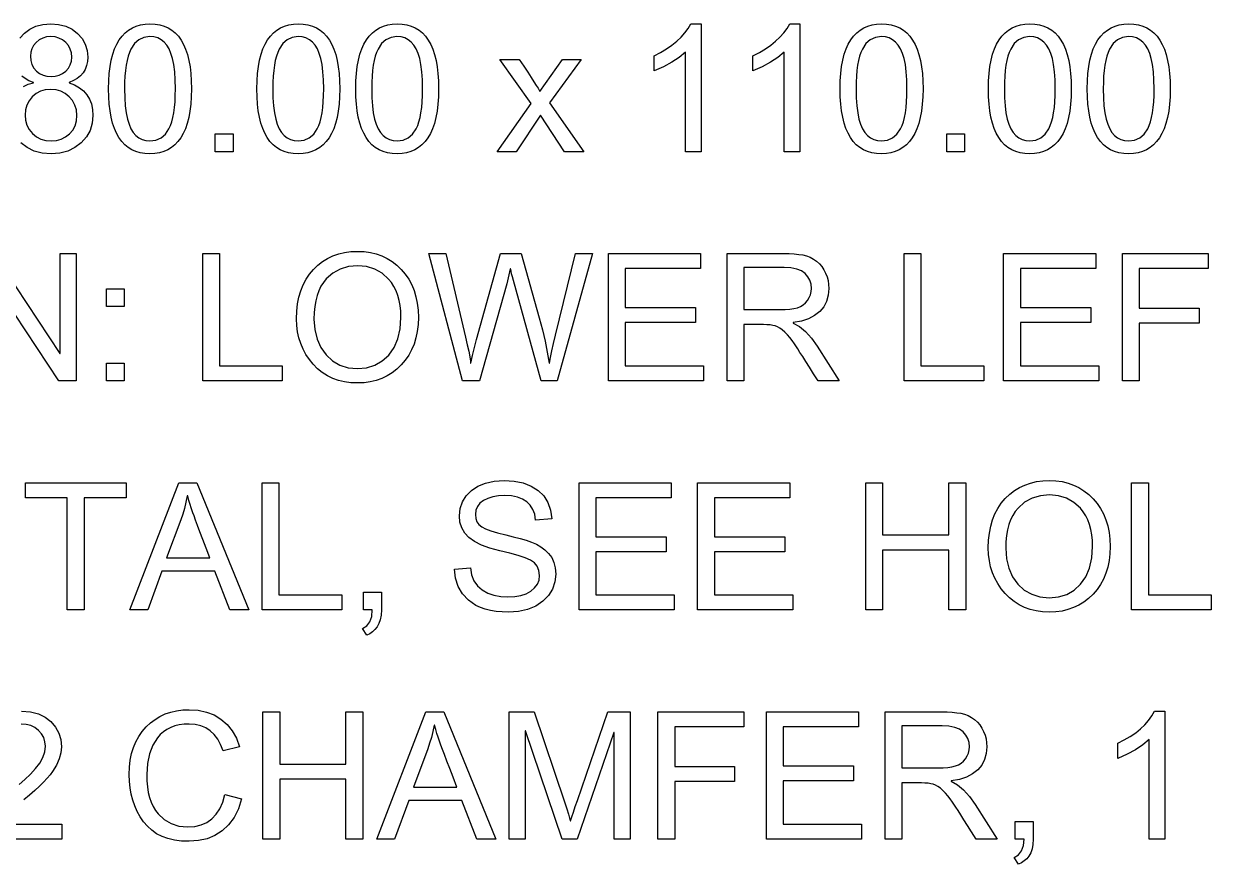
# Model space of a CAD drawing. Header units: millimetres. Extents: x 0 to 180, y 0 to 190.
# Drawn here: x 43.18 to 89.83, y 121.01 to 154.02 of the extents above; entities that cross this region are included whole.
import ezdxf

# ---------------------------------------------------------------- set-up
doc = ezdxf.new("R2010")
doc.units = ezdxf.units.MM
doc.layers.add('TEXT', color=7, linetype='CONTINUOUS')

msp = doc.modelspace()

# ---------------------------------------------------------------- linework, layer by layer
at = {"layer": 'TEXT'}
for points in [[(43.026, 153.457), (43.199, 153.654), (43.412, 153.816), (43.656, 153.931), (43.931, 154.001), (44.236, 154.024), (44.546, 154), (44.825, 153.928), (45.072, 153.809), (45.288, 153.642), (45.464, 153.441), (45.589, 153.22), (45.664, 152.979), (45.689, 152.718), (45.677, 152.541), (45.643, 152.379), (45.586, 152.232), (45.506, 152.099), (45.403, 151.982), (45.276, 151.879), (45.128, 151.791), (44.956, 151.718), (44.956, 151.705)], [(48.134, 154.024), (48.332, 154.014), (48.516, 153.984), (48.688, 153.934), (48.848, 153.864), (48.994, 153.774), (49.128, 153.664), (49.249, 153.534), (49.357, 153.384), (49.453, 153.215), (49.535, 153.025), (49.605, 152.815), (49.663, 152.585), (49.707, 152.335), (49.739, 152.065), (49.758, 151.776), (49.765, 151.466), (49.758, 151.153), (49.738, 150.861), (49.705, 150.59), (49.659, 150.339), (49.6, 150.109), (49.528, 149.9), (49.442, 149.712), (49.343, 149.544), (49.232, 149.397), (49.11, 149.269), (48.976, 149.161), (48.831, 149.072), (48.674, 149.003), (48.505, 148.954), (48.326, 148.925), (48.134, 148.915), (47.937, 148.925), (47.753, 148.955), (47.581, 149.004), (47.423, 149.074), (47.276, 149.164), (47.143, 149.273), (47.022, 149.403), (46.914, 149.553), (46.819, 149.722), (46.736, 149.911), (46.666, 150.121), (46.609, 150.35), (46.565, 150.599), (46.533, 150.868), (46.514, 151.157), (46.508, 151.466), (46.514, 151.779), (46.534, 152.071), (46.567, 152.343), (46.613, 152.594), (46.672, 152.824), (46.744, 153.034), (46.83, 153.223), (46.929, 153.391), (47.04, 153.539), (47.162, 153.668), (47.296, 153.777), (47.441, 153.866), (47.597, 153.935), (47.765, 153.984), (47.944, 154.014), (48.134, 154.024)], [(53.96, 154.024), (54.157, 154.014), (54.342, 153.984), (54.514, 153.934), (54.673, 153.864), (54.819, 153.774), (54.953, 153.664), (55.074, 153.534), (55.182, 153.384), (55.278, 153.215), (55.361, 153.025), (55.431, 152.815), (55.488, 152.585), (55.533, 152.335), (55.565, 152.065), (55.584, 151.776), (55.59, 151.466), (55.583, 151.153), (55.564, 150.861), (55.531, 150.59), (55.485, 150.339), (55.426, 150.109), (55.353, 149.9), (55.268, 149.712), (55.169, 149.544), (55.058, 149.397), (54.935, 149.269), (54.801, 149.161), (54.656, 149.072), (54.499, 149.003), (54.331, 148.954), (54.151, 148.925), (53.96, 148.915), (53.763, 148.925), (53.578, 148.955), (53.407, 149.004), (53.248, 149.074), (53.102, 149.164), (52.968, 149.273), (52.848, 149.403), (52.74, 149.553), (52.644, 149.722), (52.562, 149.911), (52.492, 150.121), (52.435, 150.35), (52.39, 150.599), (52.358, 150.868), (52.339, 151.157), (52.333, 151.466), (52.339, 151.779), (52.359, 152.071), (52.392, 152.343), (52.438, 152.594), (52.497, 152.824), (52.57, 153.034), (52.655, 153.223), (52.754, 153.391), (52.865, 153.539), (52.987, 153.668), (53.121, 153.777), (53.266, 153.866), (53.422, 153.935), (53.59, 153.984), (53.769, 154.014), (53.96, 154.024)], [(57.844, 154.024), (58.042, 154.014), (58.227, 153.984), (58.399, 153.934), (58.558, 153.864), (58.704, 153.774), (58.838, 153.664), (58.959, 153.534), (59.067, 153.384), (59.163, 153.215), (59.246, 153.025), (59.316, 152.815), (59.373, 152.585), (59.417, 152.335), (59.449, 152.065), (59.468, 151.776), (59.475, 151.466), (59.468, 151.153), (59.448, 150.861), (59.416, 150.59), (59.369, 150.339), (59.31, 150.109), (59.238, 149.9), (59.152, 149.712), (59.054, 149.544), (58.943, 149.397), (58.82, 149.269), (58.686, 149.161), (58.541, 149.072), (58.384, 149.003), (58.215, 148.954), (58.036, 148.925), (57.844, 148.915), (57.647, 148.925), (57.463, 148.955), (57.292, 149.004), (57.133, 149.074), (56.987, 149.164), (56.853, 149.273), (56.732, 149.403), (56.624, 149.553), (56.529, 149.722), (56.446, 149.911), (56.376, 150.121), (56.319, 150.35), (56.275, 150.599), (56.243, 150.868), (56.224, 151.157), (56.218, 151.466), (56.224, 151.779), (56.244, 152.071), (56.277, 152.343), (56.323, 152.594), (56.382, 152.824), (56.455, 153.034), (56.54, 153.223), (56.639, 153.391), (56.75, 153.539), (56.872, 153.668), (57.006, 153.777), (57.151, 153.866), (57.307, 153.935), (57.475, 153.984), (57.654, 154.014), (57.844, 154.024)], [(69.782, 149), (69.168, 149), (69.168, 152.912), (68.918, 152.702), (68.63, 152.509), (68.303, 152.332), (67.937, 152.172), (67.937, 152.765), (68.191, 152.896), (68.425, 153.035), (68.637, 153.181), (68.828, 153.334), (68.999, 153.495), (69.148, 153.664), (69.276, 153.84), (69.383, 154.024), (69.782, 154.024), (69.782, 149)], [(73.666, 149), (73.053, 149), (73.053, 152.912), (72.803, 152.702), (72.514, 152.509), (72.187, 152.332), (71.821, 152.172), (71.821, 152.765), (72.076, 152.896), (72.309, 153.035), (72.522, 153.181), (72.713, 153.334), (72.883, 153.495), (73.032, 153.664), (73.16, 153.84), (73.267, 154.024), (73.666, 154.024), (73.666, 149)], [(76.872, 154.024), (77.07, 154.014), (77.255, 153.984), (77.426, 153.934), (77.586, 153.864), (77.732, 153.774), (77.866, 153.664), (77.987, 153.534), (78.095, 153.384), (78.191, 153.215), (78.273, 153.025), (78.344, 152.815), (78.401, 152.585), (78.445, 152.335), (78.477, 152.065), (78.496, 151.776), (78.503, 151.466), (78.496, 151.153), (78.476, 150.861), (78.443, 150.59), (78.397, 150.339), (78.338, 150.109), (78.266, 149.9), (78.18, 149.712), (78.082, 149.544), (77.97, 149.397), (77.848, 149.269), (77.714, 149.161), (77.569, 149.072), (77.412, 149.003), (77.243, 148.954), (77.064, 148.925), (76.872, 148.915), (76.675, 148.925), (76.491, 148.955), (76.32, 149.004), (76.161, 149.074), (76.015, 149.164), (75.881, 149.273), (75.76, 149.403), (75.652, 149.553), (75.557, 149.722), (75.474, 149.911), (75.404, 150.121), (75.347, 150.35), (75.303, 150.599), (75.271, 150.868), (75.252, 151.157), (75.246, 151.466), (75.252, 151.779), (75.272, 152.071), (75.305, 152.343), (75.351, 152.594), (75.41, 152.824), (75.482, 153.034), (75.568, 153.223), (75.667, 153.391), (75.778, 153.539), (75.9, 153.668), (76.034, 153.777), (76.179, 153.866), (76.335, 153.935), (76.503, 153.984), (76.682, 154.014), (76.872, 154.024)], [(82.698, 154.024), (82.895, 154.014), (83.08, 153.984), (83.252, 153.934), (83.411, 153.864), (83.558, 153.774), (83.691, 153.664), (83.812, 153.534), (83.921, 153.384), (84.016, 153.215), (84.099, 153.025), (84.169, 152.815), (84.226, 152.585), (84.271, 152.335), (84.303, 152.065), (84.322, 151.776), (84.328, 151.466), (84.322, 151.153), (84.302, 150.861), (84.269, 150.59), (84.223, 150.339), (84.164, 150.109), (84.091, 149.9), (84.006, 149.712), (83.907, 149.544), (83.796, 149.397), (83.673, 149.269), (83.539, 149.161), (83.394, 149.072), (83.237, 149.003), (83.069, 148.954), (82.889, 148.925), (82.698, 148.915), (82.501, 148.925), (82.317, 148.955), (82.145, 149.004), (81.986, 149.074), (81.84, 149.164), (81.706, 149.273), (81.586, 149.403), (81.478, 149.553), (81.382, 149.722), (81.3, 149.911), (81.23, 150.121), (81.173, 150.35), (81.128, 150.599), (81.096, 150.868), (81.077, 151.157), (81.071, 151.466), (81.078, 151.779), (81.097, 152.071), (81.13, 152.343), (81.176, 152.594), (81.235, 152.824), (81.308, 153.034), (81.393, 153.223), (81.492, 153.391), (81.603, 153.539), (81.725, 153.668), (81.859, 153.777), (82.004, 153.866), (82.161, 153.935), (82.328, 153.984), (82.507, 154.014), (82.698, 154.024)], [(86.583, 154.024), (86.78, 154.014), (86.965, 153.984), (87.137, 153.934), (87.296, 153.864), (87.442, 153.774), (87.576, 153.664), (87.697, 153.534), (87.805, 153.384), (87.901, 153.215), (87.984, 153.025), (88.054, 152.815), (88.111, 152.585), (88.156, 152.335), (88.187, 152.065), (88.206, 151.776), (88.213, 151.466), (88.206, 151.153), (88.186, 150.861), (88.154, 150.59), (88.108, 150.339), (88.048, 150.109), (87.976, 149.9), (87.89, 149.712), (87.792, 149.544), (87.681, 149.397), (87.558, 149.269), (87.424, 149.161), (87.279, 149.072), (87.122, 149.003), (86.954, 148.954), (86.774, 148.925), (86.583, 148.915), (86.386, 148.925), (86.201, 148.955), (86.03, 149.004), (85.871, 149.074), (85.725, 149.164), (85.591, 149.273), (85.47, 149.403), (85.362, 149.553), (85.267, 149.722), (85.184, 149.911), (85.115, 150.121), (85.057, 150.35), (85.013, 150.599), (84.981, 150.868), (84.962, 151.157), (84.956, 151.466), (84.962, 151.779), (84.982, 152.071), (85.015, 152.343), (85.061, 152.594), (85.12, 152.824), (85.193, 153.034), (85.278, 153.223), (85.377, 153.391), (85.488, 153.539), (85.61, 153.668), (85.744, 153.777), (85.889, 153.866), (86.045, 153.935), (86.213, 153.984), (86.392, 154.014), (86.583, 154.024)], [(44.25, 151.947), (44.415, 151.961), (44.566, 152.002), (44.704, 152.071), (44.828, 152.167), (44.93, 152.284), (45.003, 152.414), (45.047, 152.559), (45.061, 152.718), (45.047, 152.88), (45.002, 153.029), (44.928, 153.165), (44.824, 153.287), (44.699, 153.389), (44.56, 153.461), (44.408, 153.505), (44.243, 153.519), (44.075, 153.505), (43.922, 153.462), (43.785, 153.391), (43.663, 153.291), (43.563, 153.171), (43.492, 153.042), (43.449, 152.902), (43.435, 152.752), (43.449, 152.576), (43.493, 152.419), (43.567, 152.281), (43.67, 152.163), (43.794, 152.069), (43.932, 152.001), (44.084, 151.96), (44.25, 151.947)], [(48.134, 149.42), (48.367, 149.449), (48.568, 149.539), (48.74, 149.689), (48.881, 149.899), (48.94, 150.028), (48.992, 150.176), (49.035, 150.344), (49.071, 150.53), (49.098, 150.736), (49.118, 150.96), (49.13, 151.203), (49.134, 151.466), (49.127, 151.824), (49.106, 152.142), (49.071, 152.42), (49.023, 152.658), (48.96, 152.861), (48.884, 153.037), (48.793, 153.185), (48.689, 153.306), (48.57, 153.399), (48.437, 153.466), (48.289, 153.506), (48.128, 153.519), (47.896, 153.489), (47.694, 153.397), (47.524, 153.245), (47.384, 153.031), (47.326, 152.9), (47.275, 152.751), (47.232, 152.583), (47.197, 152.396), (47.17, 152.191), (47.151, 151.968), (47.139, 151.726), (47.135, 151.466), (47.142, 151.112), (47.163, 150.797), (47.198, 150.52), (47.248, 150.282), (47.311, 150.078), (47.387, 149.902), (47.478, 149.753), (47.582, 149.633), (47.7, 149.539), (47.831, 149.473), (47.976, 149.433), (48.134, 149.42)], [(53.96, 149.42), (54.192, 149.449), (54.394, 149.539), (54.565, 149.689), (54.707, 149.899), (54.766, 150.028), (54.817, 150.176), (54.86, 150.344), (54.896, 150.53), (54.924, 150.736), (54.943, 150.96), (54.955, 151.203), (54.959, 151.466), (54.952, 151.824), (54.931, 152.142), (54.897, 152.42), (54.848, 152.658), (54.786, 152.861), (54.709, 153.037), (54.619, 153.185), (54.514, 153.306), (54.395, 153.399), (54.262, 153.466), (54.115, 153.506), (53.953, 153.519), (53.721, 153.489), (53.52, 153.397), (53.349, 153.245), (53.209, 153.031), (53.151, 152.9), (53.1, 152.751), (53.058, 152.583), (53.023, 152.396), (52.995, 152.191), (52.976, 151.968), (52.964, 151.726), (52.96, 151.466), (52.967, 151.112), (52.989, 150.797), (53.024, 150.52), (53.073, 150.282), (53.136, 150.078), (53.213, 149.902), (53.303, 149.753), (53.407, 149.633), (53.525, 149.539), (53.656, 149.473), (53.801, 149.433), (53.96, 149.42)], [(57.844, 149.42), (58.077, 149.449), (58.278, 149.539), (58.45, 149.689), (58.591, 149.899), (58.651, 150.028), (58.702, 150.176), (58.745, 150.344), (58.781, 150.53), (58.808, 150.736), (58.828, 150.96), (58.84, 151.203), (58.844, 151.466), (58.837, 151.824), (58.816, 152.142), (58.781, 152.42), (58.733, 152.658), (58.67, 152.861), (58.594, 153.037), (58.503, 153.185), (58.399, 153.306), (58.28, 153.399), (58.147, 153.466), (57.999, 153.506), (57.838, 153.519), (57.606, 153.489), (57.405, 153.397), (57.234, 153.245), (57.094, 153.031), (57.036, 152.9), (56.985, 152.751), (56.942, 152.583), (56.907, 152.396), (56.88, 152.191), (56.861, 151.968), (56.849, 151.726), (56.845, 151.466), (56.852, 151.112), (56.873, 150.797), (56.908, 150.52), (56.958, 150.282), (57.021, 150.078), (57.098, 149.902), (57.188, 149.753), (57.292, 149.633), (57.41, 149.539), (57.541, 149.473), (57.686, 149.433), (57.844, 149.42)], [(76.872, 149.42), (77.105, 149.449), (77.306, 149.539), (77.478, 149.689), (77.619, 149.899), (77.679, 150.028), (77.73, 150.176), (77.773, 150.344), (77.809, 150.53), (77.836, 150.736), (77.856, 150.96), (77.868, 151.203), (77.872, 151.466), (77.865, 151.824), (77.844, 152.142), (77.809, 152.42), (77.761, 152.658), (77.698, 152.861), (77.622, 153.037), (77.531, 153.185), (77.427, 153.306), (77.308, 153.399), (77.175, 153.466), (77.027, 153.506), (76.866, 153.519), (76.634, 153.489), (76.432, 153.397), (76.262, 153.245), (76.122, 153.031), (76.064, 152.9), (76.013, 152.751), (75.97, 152.583), (75.935, 152.396), (75.908, 152.191), (75.889, 151.968), (75.877, 151.726), (75.873, 151.466), (75.88, 151.112), (75.901, 150.797), (75.936, 150.52), (75.986, 150.282), (76.049, 150.078), (76.126, 149.902), (76.216, 149.753), (76.32, 149.633), (76.438, 149.539), (76.569, 149.473), (76.714, 149.433), (76.872, 149.42)], [(82.698, 149.42), (82.93, 149.449), (83.132, 149.539), (83.303, 149.689), (83.445, 149.899), (83.504, 150.028), (83.555, 150.176), (83.599, 150.344), (83.634, 150.53), (83.662, 150.736), (83.681, 150.96), (83.693, 151.203), (83.697, 151.466), (83.69, 151.824), (83.669, 152.142), (83.635, 152.42), (83.586, 152.658), (83.524, 152.861), (83.447, 153.037), (83.357, 153.185), (83.252, 153.306), (83.133, 153.399), (83, 153.466), (82.853, 153.506), (82.691, 153.519), (82.459, 153.489), (82.258, 153.397), (82.087, 153.245), (81.947, 153.031), (81.889, 152.9), (81.839, 152.751), (81.796, 152.583), (81.761, 152.396), (81.734, 152.191), (81.714, 151.968), (81.702, 151.726), (81.698, 151.466), (81.706, 151.112), (81.727, 150.797), (81.762, 150.52), (81.811, 150.282), (81.874, 150.078), (81.951, 149.902), (82.041, 149.753), (82.145, 149.633), (82.263, 149.539), (82.394, 149.473), (82.539, 149.433), (82.698, 149.42)], [(86.583, 149.42), (86.815, 149.449), (87.017, 149.539), (87.188, 149.689), (87.329, 149.899), (87.389, 150.028), (87.44, 150.176), (87.483, 150.344), (87.519, 150.53), (87.546, 150.736), (87.566, 150.96), (87.578, 151.203), (87.582, 151.466), (87.575, 151.824), (87.554, 152.142), (87.52, 152.42), (87.471, 152.658), (87.409, 152.861), (87.332, 153.037), (87.241, 153.185), (87.137, 153.306), (87.018, 153.399), (86.885, 153.466), (86.737, 153.506), (86.576, 153.519), (86.344, 153.489), (86.143, 153.397), (85.972, 153.245), (85.832, 153.031), (85.774, 152.9), (85.723, 152.751), (85.68, 152.583), (85.645, 152.396), (85.618, 152.191), (85.599, 151.968), (85.587, 151.726), (85.583, 151.466), (85.59, 151.112), (85.611, 150.797), (85.647, 150.52), (85.696, 150.282), (85.759, 150.078), (85.836, 149.902), (85.926, 149.753), (86.03, 149.633), (86.148, 149.539), (86.279, 149.473), (86.424, 149.433), (86.583, 149.42)], [(65.174, 149), (64.417, 149), (63.475, 150.432), (62.524, 149), (61.777, 149), (63.104, 150.886), (61.883, 152.619), (62.643, 152.619), (62.819, 152.354), (62.973, 152.12), (63.106, 151.917), (63.218, 151.745), (63.309, 151.604), (63.379, 151.494), (63.427, 151.415), (63.455, 151.367), (64.342, 152.619), (65.075, 152.619), (63.823, 150.92), (65.174, 149)], [(44.956, 151.705), (45.175, 151.619), (45.366, 151.512), (45.527, 151.384), (45.659, 151.235), (45.762, 151.064), (45.835, 150.873), (45.879, 150.66), (45.894, 150.426), (45.865, 150.117), (45.778, 149.834), (45.635, 149.578), (45.433, 149.348), (45.187, 149.158), (44.907, 149.023), (44.595, 148.942), (44.25, 148.915), (43.902, 148.942), (43.588, 149.024), (43.307, 149.16), (43.061, 149.351)], [(43.162, 151.56), (43.347, 151.65), (43.554, 151.705), (43.554, 151.718), (43.378, 151.785), (43.226, 151.869), (43.097, 151.969)], [(44.25, 149.42), (44.457, 149.437), (44.647, 149.489), (44.819, 149.577), (44.973, 149.699), (45.1, 149.849), (45.19, 150.021), (45.245, 150.213), (45.263, 150.426), (45.244, 150.639), (45.188, 150.832), (45.095, 151.006), (44.964, 151.159), (44.807, 151.284), (44.633, 151.374), (44.443, 151.428), (44.236, 151.445), (44.023, 151.427), (43.831, 151.372), (43.66, 151.279), (43.51, 151.15), (43.387, 150.995), (43.3, 150.825), (43.247, 150.64), (43.23, 150.439), (43.248, 150.231), (43.302, 150.041), (43.392, 149.868), (43.518, 149.713), (43.672, 149.584), (43.845, 149.493), (44.038, 149.438), (44.25, 149.42)], [(51.398, 149), (50.699, 149), (50.699, 149.699), (51.398, 149.699), (51.398, 149)], [(80.136, 149), (79.437, 149), (79.437, 149.699), (80.136, 149.699), (80.136, 149)], [(56.289, 145.085), (56.546, 145.074), (56.791, 145.041), (57.023, 144.985), (57.244, 144.907), (57.453, 144.807), (57.65, 144.684), (57.835, 144.54), (58.008, 144.372), (58.165, 144.187), (58.301, 143.988), (58.416, 143.774), (58.51, 143.546), (58.583, 143.304), (58.635, 143.048), (58.666, 142.778), (58.677, 142.493), (58.666, 142.21), (58.635, 141.94), (58.582, 141.685), (58.509, 141.444), (58.414, 141.217), (58.299, 141.005), (58.162, 140.806), (58.005, 140.622), (57.831, 140.457), (57.646, 140.313), (57.449, 140.191), (57.24, 140.092), (57.02, 140.014), (56.788, 139.959), (56.544, 139.926), (56.289, 139.915), (56.026, 139.926), (55.775, 139.961), (55.538, 140.018), (55.314, 140.098), (55.103, 140.201), (54.905, 140.327), (54.721, 140.476), (54.55, 140.648), (54.396, 140.836), (54.262, 141.035), (54.149, 141.244), (54.056, 141.462), (53.984, 141.691), (53.933, 141.93), (53.902, 142.179), (53.892, 142.439), (53.902, 142.738), (53.933, 143.022), (53.985, 143.288), (54.058, 143.539), (54.152, 143.773), (54.267, 143.991), (54.402, 144.192), (54.558, 144.378), (54.731, 144.543), (54.917, 144.687), (55.114, 144.809), (55.324, 144.908), (55.547, 144.986), (55.782, 145.041), (56.029, 145.074), (56.289, 145.085)], [(45.239, 140), (44.56, 140), (41.947, 143.926), (41.934, 143.926), (41.934, 140), (41.306, 140), (41.306, 145), (41.982, 145), (44.594, 141.074), (44.608, 141.074), (44.608, 145), (45.239, 145), (45.239, 140)], [(53.332, 140), (50.205, 140), (50.205, 145), (50.866, 145), (50.866, 140.593), (53.332, 140.593), (53.332, 140)], [(65.515, 145), (64.137, 140), (63.503, 140), (62.411, 143.939), (62.373, 144.082), (62.341, 144.206), (62.318, 144.312), (62.302, 144.4), (62.289, 144.4), (62.149, 143.806), (61.085, 140), (60.416, 140), (59.083, 145), (59.758, 145), (60.529, 141.719), (60.598, 141.418), (60.654, 141.16), (60.696, 140.944), (60.723, 140.771), (60.726, 140.743), (60.728, 140.722), (60.729, 140.707), (60.73, 140.699), (60.744, 140.699), (60.808, 141), (60.865, 141.255), (60.916, 141.464), (60.958, 141.627), (61.91, 145), (62.715, 145), (63.424, 142.473), (63.548, 142.009), (63.654, 141.559), (63.741, 141.122), (63.81, 140.699), (63.823, 140.699), (63.865, 140.919), (63.919, 141.174), (63.984, 141.463), (64.062, 141.787), (64.85, 145), (65.515, 145)], [(69.877, 140), (66.143, 140), (66.143, 145), (69.761, 145), (69.761, 144.407), (66.804, 144.407), (66.804, 142.879), (69.57, 142.879), (69.57, 142.285), (66.804, 142.285), (66.804, 140.593), (69.877, 140.593), (69.877, 140)], [(75.215, 140), (74.383, 140), (74.205, 140.281), (74.045, 140.533), (73.902, 140.757), (73.777, 140.952), (73.67, 141.119), (73.581, 141.258), (73.509, 141.368), (73.455, 141.45), (73.363, 141.579), (73.27, 141.7), (73.173, 141.811), (73.075, 141.912), (72.976, 141.999), (72.881, 142.069), (72.789, 142.121), (72.7, 142.156), (72.605, 142.178), (72.495, 142.194), (72.372, 142.203), (72.234, 142.207), (71.47, 142.207), (71.47, 140), (70.808, 140), (70.808, 145), (73.022, 145), (73.239, 144.996), (73.439, 144.986), (73.62, 144.967), (73.782, 144.942), (73.931, 144.905), (74.071, 144.852), (74.201, 144.783), (74.321, 144.698), (74.431, 144.599), (74.526, 144.488), (74.609, 144.365), (74.678, 144.229), (74.732, 144.086), (74.771, 143.938), (74.794, 143.787), (74.802, 143.632), (74.78, 143.363), (74.713, 143.122), (74.601, 142.908), (74.444, 142.722), (74.245, 142.565), (74.004, 142.44), (73.723, 142.347), (73.4, 142.285), (73.4, 142.271), (73.647, 142.131), (73.886, 141.933), (74.118, 141.676), (74.342, 141.361), (75.215, 140)], [(80.887, 140), (77.759, 140), (77.759, 145), (78.421, 145), (78.421, 140.593), (80.887, 140.593), (80.887, 140)], [(85.406, 140), (81.671, 140), (81.671, 145), (85.29, 145), (85.29, 144.407), (82.333, 144.407), (82.333, 142.879), (85.099, 142.879), (85.099, 142.285), (82.333, 142.285), (82.333, 140.593), (85.406, 140.593), (85.406, 140)], [(89.71, 144.407), (86.999, 144.407), (86.999, 142.858), (89.349, 142.858), (89.349, 142.265), (86.999, 142.265), (86.999, 140), (86.337, 140), (86.337, 145), (89.71, 145), (89.71, 144.407)], [(56.282, 140.481), (56.645, 140.514), (56.971, 140.614), (57.261, 140.78), (57.515, 141.013), (57.722, 141.305), (57.87, 141.649), (57.96, 142.045), (57.991, 142.493), (57.984, 142.73), (57.961, 142.953), (57.923, 143.161), (57.87, 143.356), (57.803, 143.537), (57.72, 143.703), (57.622, 143.856), (57.509, 143.994), (57.252, 144.224), (56.964, 144.388), (56.646, 144.486), (56.296, 144.519), (55.938, 144.487), (55.612, 144.39), (55.32, 144.229), (55.061, 144.004), (54.948, 143.867), (54.85, 143.712), (54.766, 143.541), (54.698, 143.352), (54.645, 143.146), (54.607, 142.923), (54.585, 142.682), (54.577, 142.425), (54.607, 142.011), (54.696, 141.638), (54.844, 141.307), (55.051, 141.018), (55.306, 140.783), (55.596, 140.615), (55.922, 140.514), (56.282, 140.481)], [(71.47, 142.8), (72.889, 142.8), (73.092, 142.805), (73.274, 142.818), (73.433, 142.841), (73.569, 142.873), (73.688, 142.919), (73.795, 142.981), (73.889, 143.061), (73.97, 143.158), (74.036, 143.267), (74.083, 143.383), (74.111, 143.504), (74.12, 143.632), (74.104, 143.796), (74.058, 143.948), (73.98, 144.086), (73.871, 144.212), (73.726, 144.317), (73.541, 144.391), (73.315, 144.436), (73.049, 144.451), (71.47, 144.451), (71.47, 142.8)], [(47.125, 142.92), (46.426, 142.92), (46.426, 143.619), (47.125, 143.619), (47.125, 142.92)], [(47.125, 140), (46.426, 140), (46.426, 140.699), (47.125, 140.699), (47.125, 140)], [(47.2, 135.407), (45.546, 135.407), (45.546, 131), (44.881, 131), (44.881, 135.407), (43.24, 135.407), (43.24, 136), (47.2, 136), (47.2, 135.407)], [(52.019, 131), (51.272, 131), (50.686, 132.521), (48.598, 132.521), (48.046, 131), (47.347, 131), (49.267, 136), (49.98, 136), (52.019, 131)], [(55.665, 131), (52.538, 131), (52.538, 136), (53.199, 136), (53.199, 131.593), (55.665, 131.593), (55.665, 131)], [(63.284, 134.533), (63.248, 134.757), (63.178, 134.952), (63.075, 135.116), (62.94, 135.251), (62.772, 135.357), (62.571, 135.432), (62.337, 135.477), (62.07, 135.492), (61.826, 135.48), (61.606, 135.444), (61.41, 135.384), (61.238, 135.301), (61.098, 135.194), (60.998, 135.066), (60.938, 134.916), (60.917, 134.745), (60.933, 134.593), (60.979, 134.462), (61.057, 134.352), (61.165, 134.262), (61.317, 134.183), (61.525, 134.104), (61.79, 134.025), (62.111, 133.947), (62.407, 133.878), (62.675, 133.809), (62.914, 133.738), (63.124, 133.667), (63.313, 133.586), (63.488, 133.484), (63.649, 133.363), (63.796, 133.222), (63.918, 133.058), (64.006, 132.869), (64.058, 132.653), (64.076, 132.412), (64.044, 132.103), (63.947, 131.822), (63.787, 131.568), (63.562, 131.341), (63.286, 131.155), (62.971, 131.021), (62.617, 130.941), (62.224, 130.915), (61.969, 130.922), (61.73, 130.944), (61.508, 130.981), (61.302, 131.032), (61.114, 131.099), (60.941, 131.179), (60.785, 131.275), (60.646, 131.385), (60.415, 131.638), (60.246, 131.926), (60.138, 132.249), (60.092, 132.606), (60.72, 132.661), (60.765, 132.381), (60.858, 132.142), (60.997, 131.944), (61.183, 131.786), (61.404, 131.666), (61.646, 131.58), (61.911, 131.529), (62.196, 131.512), (62.461, 131.526), (62.699, 131.569), (62.91, 131.64), (63.095, 131.74), (63.245, 131.865), (63.352, 132.01), (63.417, 132.175), (63.438, 132.361), (63.416, 132.552), (63.348, 132.715), (63.236, 132.85), (63.08, 132.958), (62.87, 133.051), (62.6, 133.144), (62.269, 133.236), (61.878, 133.328), (61.485, 133.428), (61.152, 133.547), (60.877, 133.685), (60.662, 133.841), (60.499, 134.019), (60.383, 134.221), (60.313, 134.449), (60.29, 134.701), (60.319, 134.988), (60.408, 135.249), (60.555, 135.484), (60.761, 135.693), (61.017, 135.865), (61.317, 135.987), (61.658, 136.061), (62.043, 136.085), (62.439, 136.061), (62.794, 135.988), (63.108, 135.866), (63.382, 135.695), (63.605, 135.479), (63.769, 135.222), (63.874, 134.924), (63.919, 134.585), (63.284, 134.533)], [(68.724, 131), (64.99, 131), (64.99, 136), (68.608, 136), (68.608, 135.407), (65.651, 135.407), (65.651, 133.879), (68.417, 133.879), (68.417, 133.285), (65.651, 133.285), (65.651, 131.593), (68.724, 131.593), (68.724, 131)], [(73.383, 131), (69.649, 131), (69.649, 136), (73.267, 136), (73.267, 135.407), (70.31, 135.407), (70.31, 133.879), (73.076, 133.879), (73.076, 133.285), (70.31, 133.285), (70.31, 131.593), (73.383, 131.593), (73.383, 131)], [(80.181, 131), (79.516, 131), (79.516, 133.353), (76.917, 133.353), (76.917, 131), (76.255, 131), (76.255, 136), (76.917, 136), (76.917, 133.947), (79.516, 133.947), (79.516, 136), (80.181, 136), (80.181, 131)], [(83.465, 136.085), (83.722, 136.074), (83.967, 136.041), (84.199, 135.985), (84.42, 135.907), (84.629, 135.807), (84.826, 135.684), (85.011, 135.54), (85.184, 135.372), (85.341, 135.187), (85.477, 134.988), (85.592, 134.774), (85.686, 134.546), (85.759, 134.304), (85.811, 134.048), (85.842, 133.778), (85.853, 133.493), (85.842, 133.21), (85.811, 132.94), (85.758, 132.685), (85.685, 132.444), (85.59, 132.217), (85.475, 132.005), (85.338, 131.806), (85.181, 131.622), (85.007, 131.457), (84.822, 131.313), (84.625, 131.191), (84.416, 131.092), (84.196, 131.014), (83.964, 130.959), (83.72, 130.926), (83.465, 130.915), (83.202, 130.926), (82.951, 130.961), (82.714, 131.018), (82.49, 131.098), (82.279, 131.201), (82.081, 131.327), (81.897, 131.476), (81.726, 131.648), (81.572, 131.836), (81.438, 132.035), (81.325, 132.244), (81.232, 132.462), (81.16, 132.691), (81.109, 132.93), (81.078, 133.179), (81.068, 133.439), (81.078, 133.738), (81.109, 134.022), (81.161, 134.288), (81.234, 134.539), (81.328, 134.773), (81.443, 134.991), (81.578, 135.192), (81.734, 135.378), (81.907, 135.543), (82.093, 135.687), (82.29, 135.809), (82.5, 135.908), (82.723, 135.986), (82.958, 136.041), (83.205, 136.074), (83.465, 136.085)], [(89.826, 131), (86.698, 131), (86.698, 136), (87.36, 136), (87.36, 131.593), (89.826, 131.593), (89.826, 131)], [(50.484, 133.046), (50.339, 133.43), (50.211, 133.77), (50.099, 134.067), (50.004, 134.319), (49.926, 134.527), (49.865, 134.692), (49.82, 134.813), (49.792, 134.89), (49.752, 135.009), (49.709, 135.147), (49.665, 135.303), (49.618, 135.478), (49.601, 135.478), (49.549, 135.23), (49.489, 134.992), (49.421, 134.763), (49.345, 134.544), (48.786, 133.046), (50.484, 133.046)], [(83.458, 131.481), (83.821, 131.514), (84.147, 131.614), (84.437, 131.78), (84.691, 132.013), (84.898, 132.305), (85.046, 132.649), (85.136, 133.045), (85.167, 133.493), (85.16, 133.73), (85.137, 133.953), (85.099, 134.161), (85.046, 134.356), (84.979, 134.537), (84.896, 134.703), (84.798, 134.856), (84.685, 134.994), (84.428, 135.224), (84.14, 135.388), (83.822, 135.486), (83.472, 135.519), (83.113, 135.487), (82.788, 135.39), (82.496, 135.229), (82.237, 135.004), (82.124, 134.867), (82.025, 134.712), (81.942, 134.541), (81.874, 134.352), (81.821, 134.146), (81.783, 133.923), (81.761, 133.682), (81.753, 133.425), (81.783, 133.011), (81.872, 132.638), (82.02, 132.307), (82.227, 132.018), (82.482, 131.783), (82.772, 131.615), (83.098, 131.514), (83.458, 131.481)], [(57.224, 131), (57.213, 130.796), (57.182, 130.618), (57.131, 130.465), (57.058, 130.338), (56.971, 130.232), (56.874, 130.143), (56.767, 130.07), (56.651, 130.014), (56.484, 130.274), (56.651, 130.38), (56.771, 130.537), (56.844, 130.744), (56.869, 131), (56.525, 131), (56.525, 131.699), (57.224, 131.699), (57.224, 131)], [(43.093, 127.024), (43.441, 126.998), (43.749, 126.922), (44.015, 126.795), (44.241, 126.616), (44.421, 126.402), (44.549, 126.167), (44.626, 125.91), (44.652, 125.632), (44.63, 125.391), (44.566, 125.148), (44.457, 124.904), (44.306, 124.659), (44.209, 124.53), (44.09, 124.391), (43.95, 124.242), (43.788, 124.083), (43.605, 123.913), (43.4, 123.732), (43.174, 123.542)], [(51.736, 123.586), (51.607, 123.191), (51.436, 122.851), (51.225, 122.563), (50.974, 122.329), (50.688, 122.148), (50.376, 122.018), (50.036, 121.941), (49.669, 121.915), (49.373, 121.927), (49.097, 121.963), (48.842, 122.023), (48.608, 122.107), (48.395, 122.215), (48.202, 122.347), (48.031, 122.504), (47.88, 122.684), (47.749, 122.881), (47.635, 123.088), (47.538, 123.305), (47.459, 123.531), (47.398, 123.767), (47.354, 124.013), (47.328, 124.269), (47.319, 124.534), (47.33, 124.825), (47.36, 125.1), (47.412, 125.359), (47.484, 125.601), (47.577, 125.827), (47.69, 126.037), (47.825, 126.231), (47.979, 126.408), (48.15, 126.567), (48.333, 126.704), (48.527, 126.821), (48.733, 126.916), (48.951, 126.99), (49.181, 127.043), (49.423, 127.075), (49.676, 127.085), (50.028, 127.062), (50.353, 126.992), (50.652, 126.876), (50.924, 126.714), (51.164, 126.506), (51.365, 126.256), (51.527, 125.962), (51.651, 125.626), (51.003, 125.472), (50.91, 125.717), (50.796, 125.929), (50.661, 126.109), (50.505, 126.256), (50.327, 126.371), (50.129, 126.453), (49.909, 126.503), (49.669, 126.519), (49.471, 126.511), (49.285, 126.486), (49.111, 126.444), (48.95, 126.385), (48.801, 126.309), (48.664, 126.217), (48.54, 126.108), (48.428, 125.982), (48.243, 125.69), (48.111, 125.353), (48.031, 124.97), (48.005, 124.541), (48.012, 124.288), (48.033, 124.053), (48.067, 123.833), (48.116, 123.631), (48.179, 123.446), (48.255, 123.277), (48.346, 123.124), (48.45, 122.989), (48.689, 122.767), (48.963, 122.608), (49.27, 122.513), (49.611, 122.481), (49.891, 122.501), (50.143, 122.56), (50.367, 122.659), (50.564, 122.798), (50.734, 122.977), (50.876, 123.195), (50.991, 123.454), (51.078, 123.753), (51.736, 123.586)], [(56.494, 122), (55.829, 122), (55.829, 124.353), (53.23, 124.353), (53.23, 122), (52.568, 122), (52.568, 127), (53.23, 127), (53.23, 124.947), (55.829, 124.947), (55.829, 127), (56.494, 127), (56.494, 122)], [(61.719, 122), (60.972, 122), (60.385, 123.521), (58.298, 123.521), (57.746, 122), (57.046, 122), (58.967, 127), (59.679, 127), (61.719, 122)], [(66.999, 122), (66.371, 122), (66.371, 126.185), (66.357, 126.185), (64.918, 122), (64.325, 122), (62.892, 126.253), (62.872, 126.253), (62.872, 122), (62.244, 122), (62.244, 127), (63.233, 127), (64.417, 123.46), (64.505, 123.192), (64.573, 122.98), (64.62, 122.822), (64.645, 122.72), (64.659, 122.72), (64.71, 122.878), (64.771, 123.065), (64.843, 123.279), (64.925, 123.521), (66.119, 127), (66.999, 127), (66.999, 122)], [(71.463, 126.407), (68.752, 126.407), (68.752, 124.858), (71.102, 124.858), (71.102, 124.265), (68.752, 124.265), (68.752, 122), (68.09, 122), (68.09, 127), (71.463, 127), (71.463, 126.407)], [(76.085, 122), (72.35, 122), (72.35, 127), (75.969, 127), (75.969, 126.407), (73.012, 126.407), (73.012, 124.879), (75.778, 124.879), (75.778, 124.285), (73.012, 124.285), (73.012, 122.593), (76.085, 122.593), (76.085, 122)], [(81.422, 122), (80.59, 122), (80.412, 122.281), (80.252, 122.533), (80.109, 122.757), (79.985, 122.952), (79.878, 123.119), (79.788, 123.258), (79.716, 123.368), (79.662, 123.45), (79.571, 123.579), (79.477, 123.7), (79.381, 123.811), (79.282, 123.912), (79.184, 123.999), (79.089, 124.069), (78.996, 124.121), (78.907, 124.156), (78.812, 124.178), (78.703, 124.194), (78.579, 124.203), (78.441, 124.207), (77.677, 124.207), (77.677, 122), (77.016, 122), (77.016, 127), (79.229, 127), (79.447, 126.996), (79.646, 126.986), (79.827, 126.967), (79.99, 126.942), (80.139, 126.905), (80.278, 126.852), (80.408, 126.783), (80.529, 126.698), (80.638, 126.599), (80.734, 126.488), (80.816, 126.365), (80.885, 126.229), (80.94, 126.086), (80.978, 125.938), (81.002, 125.787), (81.01, 125.632), (80.987, 125.363), (80.92, 125.122), (80.808, 124.908), (80.651, 124.722), (80.452, 124.565), (80.211, 124.44), (79.93, 124.347), (79.608, 124.285), (79.608, 124.271), (79.855, 124.131), (80.094, 123.933), (80.325, 123.676), (80.549, 123.361), (81.422, 122)], [(88.001, 122), (87.387, 122), (87.387, 125.912), (87.138, 125.702), (86.849, 125.509), (86.522, 125.332), (86.156, 125.172), (86.156, 125.765), (86.411, 125.896), (86.644, 126.035), (86.857, 126.181), (87.048, 126.334), (87.218, 126.495), (87.367, 126.664), (87.495, 126.84), (87.602, 127.024), (88.001, 127.024), (88.001, 122)], [(42.993, 124.141), (43.22, 124.346), (43.435, 124.556), (43.636, 124.771), (43.806, 124.989), (43.927, 125.207), (44, 125.426), (44.025, 125.646), (44.008, 125.827), (43.958, 125.992), (43.874, 126.14), (43.757, 126.272), (43.614, 126.38), (43.454, 126.457), (43.276, 126.504), (43.08, 126.519)], [(60.184, 124.046), (60.039, 124.43), (59.911, 124.77), (59.799, 125.067), (59.704, 125.319), (59.626, 125.527), (59.565, 125.692), (59.52, 125.813), (59.492, 125.89), (59.452, 126.009), (59.409, 126.147), (59.365, 126.303), (59.318, 126.478), (59.301, 126.478), (59.249, 126.23), (59.189, 125.992), (59.121, 125.763), (59.045, 125.544), (58.486, 124.046), (60.184, 124.046)], [(77.677, 124.8), (79.096, 124.8), (79.3, 124.805), (79.481, 124.818), (79.64, 124.841), (79.777, 124.873), (79.896, 124.919), (80.002, 124.981), (80.096, 125.061), (80.177, 125.158), (80.243, 125.267), (80.29, 125.383), (80.318, 125.504), (80.327, 125.632), (80.312, 125.796), (80.265, 125.948), (80.187, 126.086), (80.078, 126.212), (79.934, 126.317), (79.748, 126.391), (79.523, 126.436), (79.256, 126.451), (77.677, 126.451), (77.677, 124.8)], [(82.827, 122), (82.817, 121.796), (82.786, 121.618), (82.734, 121.465), (82.662, 121.338), (82.575, 121.232), (82.477, 121.143), (82.371, 121.07), (82.254, 121.014), (82.087, 121.274), (82.255, 121.38), (82.375, 121.537), (82.447, 121.744), (82.473, 122), (82.128, 122), (82.128, 122.699), (82.827, 122.699), (82.827, 122)], [(42.207, 122.593), (44.666, 122.593), (44.666, 122)], [(44.666, 122), (41.354, 122)]]:
    msp.add_lwpolyline(points, dxfattribs=at)

doc.saveas('drawing.dxf')
